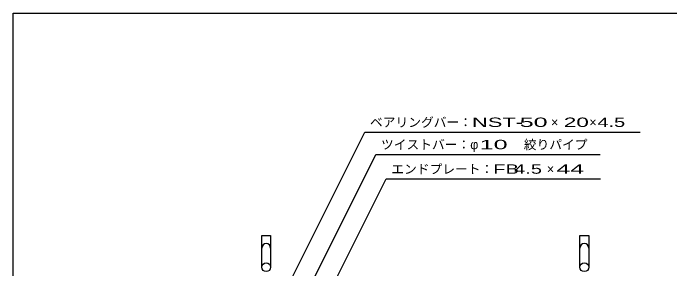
# Model space of a CAD drawing. Units: millimetres, scale not verified. Extents: x -1456 to 1385, y -1026 to 843.
# Drawn here: x -1383 to -353, y 441 to 843 of the extents above; entities that cross this region are included whole.
import ezdxf
from ezdxf.enums import TextEntityAlignment as Align

# ---------------------------------------------------------------- set-up
doc = ezdxf.new("R2010")
doc.units = ezdxf.units.MM
doc.header["$LTSCALE"] = 8
for name, color, linetype, lineweight in [('0_2', 150, 'Continuous', 25), ('19', 6, 'Continuous', 25), ('22', 2, 'Continuous', 25)]:
    doc.layers.add(name, color=color, linetype=linetype, lineweight=lineweight)
doc.styles.add('ベクトル', font='')
doc.styles.get('ベクトル').set_extended_font_data('ベクトル')

msp = doc.modelspace()

# ---------------------------------------------------------------- linework, layer by layer
at = {"layer": '0_2'}
for p, q in [((-1383.2, -917.2), (-1383.2, 842.8)), ((-1383.2, 842.8), (1384.8, 842.8))]:
    msp.add_line(p, q, dxfattribs=at)
at = {"layer": '19'}
for p, q in [((-993.3, 443.8), (-993.3, 493.8)), ((-993.3, 493.8), (-979.3, 493.8)), ((-979.3, 493.8), (-979.3, 443.8)), ((-494.3, 443.8), (-494.3, 493.8)), ((-494.3, 493.8), (-480.3, 493.8)), ((-480.3, 493.8), (-480.3, 443.8))]:
    msp.add_line(p, q, dxfattribs=at)
for centre in [(-986.3, 443.8), (-487.3, 443.8)]:
    msp.add_circle(centre, 7, dxfattribs=at)
for centre in [(-986.3, 473.8), (-487.3, 473.8)]:
    msp.add_arc(centre, 7, 0, 180, dxfattribs=at)
at = {"layer": '22', "color": 4}
for p, q in [((-1019.3, 280.3), (-831.55, 655.8)), ((-831.55, 655.8), (-399.55, 655.8)), ((-959.55, 330.3), (-814.3, 620.8)), ((-814.3, 620.8), (-462.3, 620.8)), ((-875.85, 426.8), (-798.1, 582.3)), ((-798.1, 582.3), (-462.1, 582.3))]:
    msp.add_line(p, q, dxfattribs=at)

# ---------------------------------------------------------------- texts
at = {"layer": '22', "style": 'ベクトル'}
for s, p in [('ベアリングバー：', (-823.55, 671.4)), ('×', (-539.55, 671.4)), ('×', (-479.55, 671.4)), ('ツイストバー：', (-806.3, 636.4)), ('φ', (-666.3, 636.4)), ('絞りパイプ', (-582.3, 636.4)), ('エンドプレート：', (-790.1, 597.9)), ('×', (-546.1, 597.9))]:
    msp.add_text(s, height=14.66, dxfattribs=at).set_placement(p, align=Align.MIDDLE_LEFT)
for s, width, p in [('NST-', 1.75, (-663.55, 671.4)), (' 50 ', 2, (-599.55, 671.4)), ('20', 1.8, (-519.55, 671.4)), (' 4.5 ', 1.6, (-475.55, 671.4)), (' 10 ', 2, (-662.3, 636.4)), ('FB', 1.6, (-630.1, 597.9)), (' 4.5 ', 1.6, (-606.1, 597.9)), (' 44 ', 2, (-542.1, 597.9))]:
    msp.add_text(s, height=14.66, dxfattribs=dict(at, width=width)).set_placement(p, align=Align.MIDDLE_LEFT)

doc.saveas('drawing.dxf')
